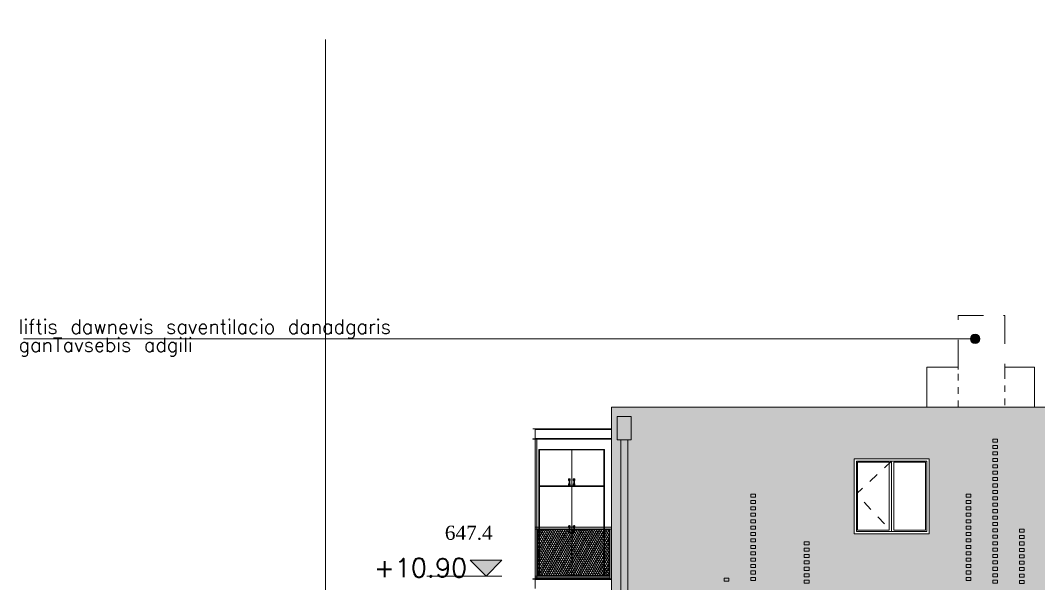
# Model space of a CAD drawing. Header units: metres. Extents: x 476297 to 476657, y 4620828 to 4621206.
# Drawn here: x 476592.62 to 476614.33, y 4621035.41 to 4621047.41 of the extents above; entities that cross this region are included whole.
import ezdxf

# ---------------------------------------------------------------- set-up
doc = ezdxf.new("R2010")
doc.units = ezdxf.units.M
doc.header["$MEASUREMENT"] = 0
for name, pattern in [('Dashed', [0.423333, 0.211667, -0.211667]), ('Long Dashed', [1.058333, 0.635, -0.423333]), ('Small Dashed', [0.282222, 0.141111, -0.141111])]:
    doc.linetypes.add(name, pattern=pattern)
for name, color, linetype in [('0_Pen_No__1', 7, 'Continuous'), ('0_Pen_No__250', 7, 'Continuous'), ('0_Pen_No__7', 7, 'Continuous'), ('2D Drafting - General_Pen_No__7', 7, 'Continuous'), ('Annotation - Text_Pen_No__7_Pen_No__7', 7, 'Continuous'), ('New2D Drafting - General', 7, 'Continuous'), ('New2D Drafting - General_Pen_No__1', 7, 'Continuous'), ('New2D Drafting - General_Pen_No__30_Pen_No__9_Pen_No__9', 7, 'Continuous'), ('NewNew_piketebi_Pen_No__7', 7, 'Continuous'), ('NewStructural - Bearing', 7, 'Continuous'), ('Structural - Bearing', 7, 'Continuous'), ('Structural - Bearing_Pen_No__7_Pen_No__7', 7, 'Continuous'), ('zoma', 7, 'Continuous'), ('zoma_Pen_No__1', 7, 'Continuous'), ('zoma_Pen_No__5', 7, 'Continuous')]:
    doc.layers.add(name, color=color, linetype=linetype)
doc.styles.add('GENERATED_STYLE_2', font='arial.ttf')
doc.styles.add('GENERATED_STYLE_6', font='times.ttf')
doc.dimstyles.new('GENERATED_STYLE__1', dxfattribs={"dimtxt": 0.2, "dimasz": 0.064421, "dimexe": 0.18, "dimexo": 0.003, "dimgap": 0.09, "dimtad": 1, "dimtih": 1, "dimtoh": 1, "dimzin": 0, "dimdsep": 46, "dimtxsty": 'GENERATED_STYLE_2', "dimblk": 'ARROWHEAD_2', "dimblk1": 'ARROWHEAD_2', "dimblk2": 'ARROWHEAD_2', "dimcen": 0.09, "dimclrd": 142, "dimclre": 142, "dimclrt": 142, "dimadec": 0, "dimazin": 0, "dimtfac": 1, "dimtdec": 4, "dimtmove": 0, "dimatfit": 3, "dimfxl": 1, "dimtolj": 1, "dimtzin": 0, "dimarcsym": 0})

# ---------------------------------------------------------------- blocks, each defined once
blk = doc.blocks.new('*D531', base_point=(476844.527, 4621385.791))
at = {"layer": 'zoma', "color": 142, "linetype": 'Continuous', "lineweight": 0, "transparency": 16777216}
for p, q in [((476605.251, 4621023.247), (476605.292, 4621023.247)), ((476605.317, 4621023.29), (476605.268, 4621023.205)), ((476605.292, 4621023.184), (476605.292, 4621023.311)), ((476605.292, 4621023.247), (476605.692, 4621023.247)), ((476605.717, 4621023.29), (476605.668, 4621023.205)), ((476605.692, 4621023.184), (476605.692, 4621023.311))]:
    blk.add_line(p, q, dxfattribs=at)
at = {"layer": 'zoma', "color": 142, "lineweight": 0, "transparency": 16777216, "insert": (476604.735, 4621023.287), "char_height": 0.2, "attachment_point": 7, "style": 'GENERATED_STYLE_2'}
blk.add_mtext('\\A1;{\\pql;\\fArial CYR|b0|i0|c204|p34;0,40}', dxfattribs=at)
blk = doc.blocks.new('ARROWHEAD_2')
at = {"color": 0, "linetype": 'Continuous', "lineweight": 0}
for p, q in [((0, 0), (-1, 0)), ((-0.38, -0.66), (0.38, 0.66))]:
    blk.add_line(p, q, dxfattribs=at)
blk = doc.blocks.new('*D532', base_point=(476844.527, 4621385.791))
at = {"layer": 'zoma', "color": 142, "linetype": 'Continuous', "lineweight": 0, "transparency": 16777216}
for p, q in [((476605.717, 4621023.29), (476605.668, 4621023.205)), ((476605.692, 4621023.184), (476605.692, 4621023.311)), ((476605.692, 4621023.247), (476612.192, 4621023.247)), ((476612.216, 4621023.29), (476612.167, 4621023.205)), ((476612.192, 4621023.184), (476612.192, 4621023.311))]:
    blk.add_line(p, q, dxfattribs=at)
at = {"layer": 'zoma', "color": 142, "lineweight": 0, "transparency": 16777216, "char_height": 0.2, "attachment_point": 7, "style": 'GENERATED_STYLE_2'}
for s, insert in [('\\A1;{\\pql;\\fArial CYR|b0|i0|c204|p34;6,50}', (476608.676, 4621023.287)), ('\\A1;{\\pql;\\fArial CYR|b0|i0|c204|p34;0,40}', (476611.635, 4621023.287))]:
    blk.add_mtext(s, dxfattribs=dict(at, insert=insert))
blk = doc.blocks.new('*D533', base_point=(476844.527, 4621385.791))
at = {"layer": 'zoma', "color": 142, "linetype": 'Continuous', "lineweight": 0, "transparency": 16777216}
for p, q in [((476612.216, 4621023.29), (476612.167, 4621023.205)), ((476612.192, 4621023.184), (476612.192, 4621023.311)), ((476612.192, 4621023.247), (476612.591, 4621023.247)), ((476612.616, 4621023.29), (476612.567, 4621023.205)), ((476612.591, 4621023.184), (476612.591, 4621023.311))]:
    blk.add_line(p, q, dxfattribs=at)
blk = doc.blocks.new('Line_26', base_point=(476612.972, 4621040.618))
at = {"layer": 'zoma_Pen_No__5', "linetype": 'Continuous', "lineweight": 0}
blk.add_hatch(color=142, dxfattribs=at).paths.add_polyline_path([(476612.872, 4621040.618), (476612.88, 4621040.58), (476612.902, 4621040.548), (476612.934, 4621040.526), (476612.972, 4621040.518), (476613.011, 4621040.526), (476613.043, 4621040.548), (476613.065, 4621040.58), (476613.072, 4621040.618), (476613.065, 4621040.657), (476613.043, 4621040.689), (476613.011, 4621040.711), (476612.972, 4621040.718), (476612.934, 4621040.711), (476612.902, 4621040.689), (476612.88, 4621040.657)])
at = {"layer": 'zoma_Pen_No__5', "color": 142, "linetype": 'Continuous', "lineweight": 0}
blk.add_line((476612.872, 4621040.618), (476592.686, 4621040.618), dxfattribs=at)
blk.add_circle((476612.972, 4621040.618), 0.1, dxfattribs=at)

msp = doc.modelspace()

# ---------------------------------------------------------------- hatches: boundary and pattern name
at = {"layer": '0_Pen_No__250', "linetype": 'Continuous', "lineweight": 0}
msp.add_hatch(color=142, dxfattribs=at).paths.add_polyline_path([(476602.545, 4621035.566), (476602.208, 4621035.903), (476602.883, 4621035.903)])
at = {"layer": 'New2D Drafting - General', "linetype": 'Continuous', "lineweight": 0}
h = msp.add_hatch(dxfattribs=at)
h.set_pattern_fill('BATT_INSULATION', style=0, pattern_type=2)
h.set_pattern_definition([(60, (476844.52715, 4621385.791044), (-0.038971143, 0.0225), []), (122.833095, (476844.52715, 4621385.791044), (0.0368060797, 0.01875), [])])
h.paths.add_polyline_path([(476605.172, 4621036.556), (476603.642, 4621036.556), (476603.642, 4621035.576), (476605.172, 4621035.576)])
at = {"layer": 'New2D Drafting - General_Pen_No__30_Pen_No__9_Pen_No__9', "linetype": 'Continuous', "lineweight": 0}
h = msp.add_hatch(dxfattribs=at)
h.set_pattern_fill('BRICK___RUNNING_BOND', color=252, style=0, pattern_type=2)
h.set_pattern_definition([(0, (476615.891796, 4621034.17524), (0, 0.06664), []), (90, (476615.8918, 4621034.17524), (-0.2448, 0), [0.06664, -0.06664]), (90, (476616.0142, 4621034.24188), (-0.2448, 0), [0.06664, -0.06664])])
h.paths.add_polyline_path([(476623.062, 4621031.666), (476622.992, 4621031.666), (476622.992, 4621029.066), (476605.292, 4621029.066), (476605.292, 4621024.666), (476605.222, 4621024.666), (476605.222, 4621029.166), (476605.222, 4621039.166), (476623.062, 4621039.166), (476623.062, 4621038.706)])
h.paths.add_polyline_path([(476617.692, 4621031.666), (476616.092, 4621031.666), (476616.092, 4621030.066), (476617.692, 4621030.066)], flags=0)
h.paths.add_polyline_path([(476616.092, 4621036.466), (476616.092, 4621038.066), (476617.692, 4621038.066), (476617.692, 4621036.466)], flags=0)
h.paths.add_polyline_path([(476617.692, 4621034.866), (476616.092, 4621034.866), (476616.092, 4621033.266), (476617.692, 4621033.266)], flags=0)
h.paths.add_polyline_path([(476610.392, 4621030.066), (476611.992, 4621030.066), (476611.992, 4621031.666), (476610.392, 4621031.666)], flags=0)
h.paths.add_polyline_path([(476611.992, 4621034.866), (476610.392, 4621034.866), (476610.392, 4621033.266), (476611.992, 4621033.266)], flags=0)
h.paths.add_polyline_path([(476611.992, 4621038.066), (476611.992, 4621036.466), (476610.392, 4621036.466), (476610.392, 4621038.066)], flags=0)
for points in [[(476605.642, 4621038.466), (476605.342, 4621038.466), (476605.342, 4621038.966), (476605.642, 4621038.966)], [(476603.592, 4621038.486), (476603.592, 4621035.566), (476603.632, 4621035.566), (476603.632, 4621038.486)], [(476605.417, 4621024.666), (476605.567, 4621024.666), (476605.567, 4621038.466), (476605.417, 4621038.466)], [(476603.592, 4621036.606), (476603.592, 4621036.566), (476605.222, 4621036.566), (476605.222, 4621036.606)], [(476603.592, 4621035.506), (476603.632, 4621035.506), (476603.632, 4621036.566), (476603.592, 4621036.566)], [(476603.642, 4621035.576), (476603.632, 4621035.566), (476603.632, 4621036.566), (476603.642, 4621036.556)], [(476603.642, 4621036.556), (476603.632, 4621036.566), (476605.182, 4621036.566), (476605.172, 4621036.556)], [(476605.182, 4621035.566), (476605.172, 4621035.576), (476605.172, 4621036.556), (476605.182, 4621036.566)], [(476605.182, 4621035.506), (476605.222, 4621035.506), (476605.222, 4621036.566), (476605.182, 4621036.566)], [(476603.592, 4621035.566), (476603.592, 4621035.526), (476605.182, 4621035.526), (476605.182, 4621035.566)], [(476603.632, 4621035.566), (476603.642, 4621035.576), (476605.172, 4621035.576), (476605.182, 4621035.566)]]:
    msp.add_hatch(color=255, dxfattribs=at).paths.add_polyline_path(points)

# ---------------------------------------------------------------- linework, layer by layer
at = {"layer": '0_Pen_No__1', "color": 7, "linetype": 'Continuous', "lineweight": 0, "flags": 128}
for points in [[(476602.545, 4621035.566), (476602.208, 4621035.903), (476602.545, 4621035.903)], [(476602.545, 4621035.566), (476602.883, 4621035.903), (476602.545, 4621035.903)], [(476601.283, 4621035.566), (476602.883, 4621035.566)]]:
    msp.add_lwpolyline(points, dxfattribs=at)
at = {"layer": '0_Pen_No__250', "color": 142, "linetype": 'Continuous', "lineweight": 0, "flags": 128}
msp.add_lwpolyline([(476602.545, 4621035.566), (476602.208, 4621035.903), (476602.883, 4621035.903)], close=True, dxfattribs=at)
at = {"layer": '0_Pen_No__7', "color": 7, "linetype": 'Continuous', "lineweight": 0}
for p, q in [((476611.942, 4621040.015), (476611.942, 4621039.166)), ((476611.942, 4621040.015), (476612.609, 4621040.015)), ((476613.609, 4621040.015), (476614.242, 4621040.015)), ((476614.242, 4621040.015), (476614.242, 4621039.166))]:
    msp.add_line(p, q, dxfattribs=at)
at = {"layer": '0_Pen_No__7', "color": 7, "linetype": 'Continuous', "lineweight": 0, "flags": 128}
msp.add_lwpolyline([(476611.992, 4621038.066), (476610.392, 4621038.066), (476610.392, 4621036.466), (476611.992, 4621036.466)], close=True, dxfattribs=at)
at = {"layer": '2D Drafting - General_Pen_No__7', "color": 7, "linetype": 'Dashed', "lineweight": 0, "flags": 128}
msp.add_lwpolyline([(476611.193, 4621038.017), (476610.442, 4621037.317), (476611.192, 4621036.516)], dxfattribs=at)
at = {"layer": 'New2D Drafting - General', "color": 7, "linetype": 'Continuous', "lineweight": 0, "flags": 128}
msp.add_lwpolyline([(476605.172, 4621036.556), (476603.642, 4621036.556), (476603.642, 4621035.576), (476605.172, 4621035.576)], close=True, dxfattribs=at)
at = {"layer": 'New2D Drafting - General_Pen_No__1', "color": 252, "linetype": 'Long Dashed', "lineweight": 0, "flags": 128}
msp.add_lwpolyline([(476612.609, 4621039.965), (476612.609, 4621041.115), (476613.609, 4621041.115), (476613.609, 4621039.912)], dxfattribs=at)
at = {"layer": 'New2D Drafting - General_Pen_No__1', "color": 7, "linetype": 'Small Dashed', "lineweight": 0, "flags": 128}
for points in [[(476612.609, 4621039.166), (476612.609, 4621039.965)], [(476613.609, 4621039.912), (476613.609, 4621039.166)]]:
    msp.add_lwpolyline(points, dxfattribs=at)
at = {"layer": 'New2D Drafting - General_Pen_No__30_Pen_No__9_Pen_No__9', "color": 7, "linetype": 'Continuous', "lineweight": 0, "flags": 128}
for points in [[(476623.062, 4621031.666), (476622.992, 4621031.666), (476622.992, 4621029.066), (476605.292, 4621029.066), (476605.292, 4621024.666), (476605.222, 4621024.666), (476605.222, 4621029.166), (476605.222, 4621039.166), (476623.062, 4621039.166), (476623.062, 4621038.706)], [(476605.642, 4621038.466), (476605.342, 4621038.466), (476605.342, 4621038.966), (476605.642, 4621038.966)], [(476603.592, 4621038.486), (476603.592, 4621035.566), (476603.632, 4621035.566), (476603.632, 4621038.486)], [(476605.417, 4621024.666), (476605.567, 4621024.666), (476605.567, 4621038.466), (476605.417, 4621038.466)], [(476611.992, 4621038.066), (476611.992, 4621036.466), (476610.392, 4621036.466), (476610.392, 4621038.066)], [(476603.592, 4621036.606), (476603.592, 4621036.566), (476605.222, 4621036.566), (476605.222, 4621036.606)], [(476603.592, 4621035.506), (476603.632, 4621035.506), (476603.632, 4621036.566), (476603.592, 4621036.566)], [(476603.642, 4621035.576), (476603.632, 4621035.566), (476603.632, 4621036.566), (476603.642, 4621036.556)], [(476603.642, 4621036.556), (476603.632, 4621036.566), (476605.182, 4621036.566), (476605.172, 4621036.556)], [(476605.182, 4621035.566), (476605.172, 4621035.576), (476605.172, 4621036.556), (476605.182, 4621036.566)], [(476605.182, 4621035.506), (476605.222, 4621035.506), (476605.222, 4621036.566), (476605.182, 4621036.566)], [(476603.592, 4621035.566), (476603.592, 4621035.526), (476605.182, 4621035.526), (476605.182, 4621035.566)], [(476603.632, 4621035.566), (476603.642, 4621035.576), (476605.172, 4621035.576), (476605.182, 4621035.566)]]:
    msp.add_lwpolyline(points, close=True, dxfattribs=at)
at = {"layer": 'NewStructural - Bearing', "color": 1, "linetype": 'Continuous', "lineweight": 0}
msp.add_line((476599.122, 4621046.997), (476599.122, 4621020.265), dxfattribs=at)
at = {"layer": 'NewStructural - Bearing', "color": 7, "linetype": 'Continuous', "lineweight": 0}
for p, q in [((476613.354, 4621038.484), (476613.453, 4621038.484)), ((476613.354, 4621038.419), (476613.354, 4621038.484)), ((476613.354, 4621038.419), (476613.453, 4621038.419)), ((476613.354, 4621038.347), (476613.453, 4621038.347)), ((476613.354, 4621038.282), (476613.354, 4621038.347)), ((476613.453, 4621038.419), (476613.453, 4621038.484)), ((476613.453, 4621038.282), (476613.453, 4621038.347)), ((476604.372, 4621038.266), (476603.672, 4621038.266)), ((476603.672, 4621038.266), (476603.672, 4621037.486)), ((476603.684, 4621038.254), (476605.06, 4621038.254)), ((476603.684, 4621037.486), (476603.684, 4621038.254)), ((476604.372, 4621038.266), (476605.072, 4621038.266)), ((476604.372, 4621037.486), (476604.372, 4621038.254)), ((476605.06, 4621038.254), (476605.06, 4621037.486)), ((476605.072, 4621038.266), (476605.072, 4621037.486)), ((476613.354, 4621038.282), (476613.453, 4621038.282)), ((476613.354, 4621038.211), (476613.453, 4621038.211)), ((476613.354, 4621038.146), (476613.354, 4621038.211)), ((476613.354, 4621038.146), (476613.453, 4621038.146)), ((476613.453, 4621038.146), (476613.453, 4621038.211)), ((476613.354, 4621038.074), (476613.453, 4621038.074)), ((476613.354, 4621038.009), (476613.354, 4621038.074)), ((476613.354, 4621038.009), (476613.453, 4621038.009)), ((476613.354, 4621037.937), (476613.453, 4621037.937)), ((476613.354, 4621037.872), (476613.354, 4621037.937)), ((476613.453, 4621038.009), (476613.453, 4621038.074)), ((476613.453, 4621037.872), (476613.453, 4621037.937)), ((476613.354, 4621037.872), (476613.453, 4621037.872)), ((476613.354, 4621037.801), (476613.453, 4621037.801)), ((476613.354, 4621037.736), (476613.354, 4621037.801)), ((476613.354, 4621037.736), (476613.453, 4621037.736)), ((476613.453, 4621037.736), (476613.453, 4621037.801)), ((476604.372, 4621037.486), (476603.672, 4621037.486)), ((476603.672, 4621037.486), (476603.672, 4621035.566)), ((476603.684, 4621035.566), (476603.684, 4621037.486)), ((476604.302, 4621037.621), (476604.305, 4621037.631)), ((476604.305, 4621037.611), (476604.302, 4621037.621)), ((476604.302, 4621037.511), (476604.305, 4621037.521)), ((476604.305, 4621037.501), (476604.302, 4621037.511)), ((476604.305, 4621037.631), (476604.312, 4621037.638)), ((476604.312, 4621037.604), (476604.305, 4621037.611)), ((476604.305, 4621037.521), (476604.312, 4621037.528)), ((476604.312, 4621037.494), (476604.305, 4621037.501)), ((476604.312, 4621037.638), (476604.322, 4621037.641)), ((476604.315, 4621037.603), (476604.312, 4621037.604)), ((476604.312, 4621037.528), (476604.315, 4621037.529)), ((476604.322, 4621037.491), (476604.312, 4621037.494)), ((476604.315, 4621037.621), (476604.316, 4621037.625)), ((476604.315, 4621037.621), (476604.315, 4621037.617)), ((476604.315, 4621037.617), (476604.315, 4621037.606)), ((476604.315, 4621037.606), (476604.315, 4621037.591)), ((476604.315, 4621037.541), (476604.315, 4621037.591)), ((476604.315, 4621037.526), (476604.315, 4621037.541)), ((476604.315, 4621037.515), (476604.315, 4621037.526)), ((476604.315, 4621037.511), (476604.315, 4621037.515)), ((476604.316, 4621037.508), (476604.315, 4621037.511)), ((476604.316, 4621037.625), (476604.319, 4621037.627)), ((476604.319, 4621037.505), (476604.316, 4621037.508)), ((476604.319, 4621037.627), (476604.322, 4621037.628)), ((476604.322, 4621037.504), (476604.319, 4621037.505)), ((476604.322, 4621037.641), (476604.332, 4621037.638)), ((476604.322, 4621037.628), (476604.326, 4621037.627)), ((476604.326, 4621037.505), (476604.322, 4621037.504)), ((476604.332, 4621037.494), (476604.322, 4621037.491)), ((476604.326, 4621037.627), (476604.328, 4621037.625)), ((476604.328, 4621037.508), (476604.326, 4621037.505)), ((476604.328, 4621037.625), (476604.329, 4621037.621)), ((476604.329, 4621037.511), (476604.328, 4621037.508)), ((476604.329, 4621037.621), (476604.329, 4621037.617)), ((476604.329, 4621037.617), (476604.329, 4621037.606)), ((476604.329, 4621037.606), (476604.329, 4621037.591)), ((476604.332, 4621037.604), (476604.329, 4621037.603)), ((476604.329, 4621037.541), (476604.329, 4621037.591)), ((476604.329, 4621037.526), (476604.329, 4621037.541)), ((476604.329, 4621037.529), (476604.332, 4621037.528)), ((476604.329, 4621037.515), (476604.329, 4621037.526)), ((476604.329, 4621037.511), (476604.329, 4621037.515)), ((476604.332, 4621037.638), (476604.34, 4621037.631)), ((476604.34, 4621037.611), (476604.332, 4621037.604)), ((476604.332, 4621037.528), (476604.34, 4621037.521)), ((476604.34, 4621037.501), (476604.332, 4621037.494)), ((476604.34, 4621037.631), (476604.342, 4621037.621)), ((476604.342, 4621037.621), (476604.34, 4621037.611)), ((476604.34, 4621037.521), (476604.342, 4621037.511)), ((476604.342, 4621037.511), (476604.34, 4621037.501)), ((476604.372, 4621037.486), (476605.072, 4621037.486)), ((476604.405, 4621037.631), (476604.402, 4621037.621)), ((476604.402, 4621037.621), (476604.405, 4621037.611)), ((476604.405, 4621037.521), (476604.402, 4621037.511)), ((476604.402, 4621037.511), (476604.405, 4621037.501)), ((476604.412, 4621037.638), (476604.405, 4621037.631)), ((476604.405, 4621037.611), (476604.412, 4621037.604)), ((476604.412, 4621037.528), (476604.405, 4621037.521)), ((476604.405, 4621037.501), (476604.412, 4621037.494)), ((476604.422, 4621037.641), (476604.412, 4621037.638)), ((476604.412, 4621037.604), (476604.415, 4621037.603)), ((476604.415, 4621037.529), (476604.412, 4621037.528)), ((476604.412, 4621037.494), (476604.422, 4621037.491)), ((476604.416, 4621037.625), (476604.415, 4621037.621)), ((476604.415, 4621037.621), (476604.415, 4621037.617)), ((476604.415, 4621037.617), (476604.415, 4621037.606)), ((476604.415, 4621037.606), (476604.415, 4621037.591)), ((476604.415, 4621037.541), (476604.415, 4621037.591)), ((476604.415, 4621037.526), (476604.415, 4621037.541)), ((476604.415, 4621037.515), (476604.415, 4621037.526)), ((476604.415, 4621037.511), (476604.415, 4621037.515)), ((476604.415, 4621037.511), (476604.416, 4621037.508)), ((476604.419, 4621037.627), (476604.416, 4621037.625)), ((476604.416, 4621037.508), (476604.419, 4621037.505)), ((476604.422, 4621037.628), (476604.419, 4621037.627)), ((476604.419, 4621037.505), (476604.422, 4621037.504)), ((476604.432, 4621037.638), (476604.422, 4621037.641)), ((476604.426, 4621037.627), (476604.422, 4621037.628)), ((476604.422, 4621037.504), (476604.426, 4621037.505)), ((476604.422, 4621037.491), (476604.432, 4621037.494)), ((476604.428, 4621037.625), (476604.426, 4621037.627)), ((476604.426, 4621037.505), (476604.428, 4621037.508)), ((476604.429, 4621037.621), (476604.428, 4621037.625)), ((476604.428, 4621037.508), (476604.429, 4621037.511)), ((476604.429, 4621037.621), (476604.429, 4621037.617)), ((476604.429, 4621037.617), (476604.429, 4621037.606)), ((476604.429, 4621037.606), (476604.429, 4621037.591)), ((476604.429, 4621037.603), (476604.432, 4621037.604)), ((476604.429, 4621037.541), (476604.429, 4621037.591)), ((476604.429, 4621037.526), (476604.429, 4621037.541)), ((476604.432, 4621037.528), (476604.429, 4621037.529)), ((476604.429, 4621037.515), (476604.429, 4621037.526)), ((476604.429, 4621037.511), (476604.429, 4621037.515)), ((476604.44, 4621037.631), (476604.432, 4621037.638)), ((476604.432, 4621037.604), (476604.44, 4621037.611)), ((476604.44, 4621037.521), (476604.432, 4621037.528)), ((476604.432, 4621037.494), (476604.44, 4621037.501)), ((476604.442, 4621037.621), (476604.44, 4621037.631)), ((476604.44, 4621037.611), (476604.442, 4621037.621)), ((476604.442, 4621037.511), (476604.44, 4621037.521)), ((476604.44, 4621037.501), (476604.442, 4621037.511)), ((476605.06, 4621037.486), (476605.06, 4621035.566)), ((476605.06, 4621037.486), (476605.072, 4621037.486)), ((476605.072, 4621037.486), (476605.072, 4621035.566)), ((476613.354, 4621037.664), (476613.453, 4621037.664)), ((476613.354, 4621037.599), (476613.354, 4621037.664)), ((476613.354, 4621037.599), (476613.453, 4621037.599)), ((476613.354, 4621037.528), (476613.453, 4621037.528)), ((476613.354, 4621037.463), (476613.354, 4621037.528)), ((476613.453, 4621037.599), (476613.453, 4621037.664)), ((476613.453, 4621037.463), (476613.453, 4621037.528)), ((476603.672, 4621037.474), (476604.372, 4621037.474)), ((476604.372, 4621035.566), (476604.372, 4621037.474)), ((476605.072, 4621037.474), (476604.372, 4621037.474)), ((476608.193, 4621037.313), (476608.293, 4621037.313)), ((476608.193, 4621037.248), (476608.193, 4621037.313)), ((476608.293, 4621037.248), (476608.293, 4621037.313)), ((476612.784, 4621037.313), (476612.884, 4621037.313)), ((476612.784, 4621037.248), (476612.784, 4621037.313)), ((476612.884, 4621037.248), (476612.884, 4621037.313)), ((476613.354, 4621037.463), (476613.453, 4621037.463)), ((476613.354, 4621037.391), (476613.453, 4621037.391)), ((476613.354, 4621037.326), (476613.354, 4621037.391)), ((476613.354, 4621037.326), (476613.453, 4621037.326)), ((476613.453, 4621037.326), (476613.453, 4621037.391)), ((476608.193, 4621037.248), (476608.293, 4621037.248)), ((476608.193, 4621037.177), (476608.293, 4621037.177)), ((476608.193, 4621037.112), (476608.193, 4621037.177)), ((476608.193, 4621037.112), (476608.293, 4621037.112)), ((476608.293, 4621037.112), (476608.293, 4621037.177)), ((476612.784, 4621037.248), (476612.884, 4621037.248)), ((476612.784, 4621037.177), (476612.884, 4621037.177)), ((476612.784, 4621037.112), (476612.784, 4621037.177)), ((476612.784, 4621037.112), (476612.884, 4621037.112)), ((476612.884, 4621037.112), (476612.884, 4621037.177)), ((476613.354, 4621037.255), (476613.453, 4621037.255)), ((476613.354, 4621037.19), (476613.354, 4621037.255)), ((476613.354, 4621037.19), (476613.453, 4621037.19)), ((476613.354, 4621037.118), (476613.453, 4621037.118)), ((476613.354, 4621037.053), (476613.354, 4621037.118)), ((476613.354, 4621037.053), (476613.453, 4621037.053)), ((476613.453, 4621037.19), (476613.453, 4621037.255)), ((476613.453, 4621037.053), (476613.453, 4621037.118)), ((476608.193, 4621037.04), (476608.293, 4621037.04)), ((476608.193, 4621036.975), (476608.193, 4621037.04)), ((476608.193, 4621036.975), (476608.293, 4621036.975)), ((476608.193, 4621036.904), (476608.293, 4621036.904)), ((476608.193, 4621036.839), (476608.193, 4621036.904)), ((476608.193, 4621036.839), (476608.293, 4621036.839)), ((476608.293, 4621036.975), (476608.293, 4621037.04)), ((476608.293, 4621036.839), (476608.293, 4621036.904)), ((476612.784, 4621037.04), (476612.884, 4621037.04)), ((476612.784, 4621036.975), (476612.784, 4621037.04)), ((476612.784, 4621036.975), (476612.884, 4621036.975)), ((476612.784, 4621036.904), (476612.884, 4621036.904)), ((476612.784, 4621036.839), (476612.784, 4621036.904)), ((476612.784, 4621036.839), (476612.884, 4621036.839)), ((476612.884, 4621036.975), (476612.884, 4621037.04)), ((476612.884, 4621036.839), (476612.884, 4621036.904)), ((476613.354, 4621036.982), (476613.453, 4621036.982)), ((476613.354, 4621036.917), (476613.354, 4621036.982)), ((476613.354, 4621036.917), (476613.453, 4621036.917)), ((476613.354, 4621036.845), (476613.453, 4621036.845)), ((476613.354, 4621036.78), (476613.354, 4621036.845)), ((476613.453, 4621036.917), (476613.453, 4621036.982)), ((476613.453, 4621036.78), (476613.453, 4621036.845)), ((476604.302, 4621036.621), (476604.305, 4621036.631)), ((476604.305, 4621036.611), (476604.302, 4621036.621)), ((476604.305, 4621036.631), (476604.312, 4621036.638)), ((476604.312, 4621036.604), (476604.305, 4621036.611)), ((476604.312, 4621036.638), (476604.322, 4621036.641)), ((476604.315, 4621036.621), (476604.316, 4621036.625)), ((476604.315, 4621036.621), (476604.315, 4621036.617)), ((476604.315, 4621036.617), (476604.315, 4621036.606)), ((476604.316, 4621036.625), (476604.319, 4621036.627)), ((476604.319, 4621036.627), (476604.322, 4621036.628)), ((476604.322, 4621036.641), (476604.332, 4621036.638)), ((476604.322, 4621036.628), (476604.326, 4621036.627)), ((476604.326, 4621036.627), (476604.328, 4621036.625)), ((476604.328, 4621036.625), (476604.329, 4621036.621)), ((476604.329, 4621036.621), (476604.329, 4621036.617)), ((476604.329, 4621036.617), (476604.329, 4621036.606)), ((476604.332, 4621036.638), (476604.34, 4621036.631)), ((476604.34, 4621036.611), (476604.332, 4621036.604)), ((476604.34, 4621036.631), (476604.342, 4621036.621)), ((476604.342, 4621036.621), (476604.34, 4621036.611)), ((476604.405, 4621036.631), (476604.402, 4621036.621)), ((476604.402, 4621036.621), (476604.405, 4621036.611)), ((476604.412, 4621036.638), (476604.405, 4621036.631)), ((476604.405, 4621036.611), (476604.412, 4621036.604)), ((476604.422, 4621036.641), (476604.412, 4621036.638)), ((476604.416, 4621036.625), (476604.415, 4621036.621)), ((476604.415, 4621036.621), (476604.415, 4621036.617)), ((476604.415, 4621036.617), (476604.415, 4621036.606)), ((476604.419, 4621036.627), (476604.416, 4621036.625)), ((476604.422, 4621036.628), (476604.419, 4621036.627)), ((476604.432, 4621036.638), (476604.422, 4621036.641)), ((476604.426, 4621036.627), (476604.422, 4621036.628)), ((476604.428, 4621036.625), (476604.426, 4621036.627)), ((476604.429, 4621036.621), (476604.428, 4621036.625)), ((476604.429, 4621036.621), (476604.429, 4621036.617)), ((476604.429, 4621036.617), (476604.429, 4621036.606)), ((476604.44, 4621036.631), (476604.432, 4621036.638)), ((476604.432, 4621036.604), (476604.44, 4621036.611)), ((476604.442, 4621036.621), (476604.44, 4621036.631)), ((476604.44, 4621036.611), (476604.442, 4621036.621)), ((476608.193, 4621036.767), (476608.293, 4621036.767)), ((476608.193, 4621036.702), (476608.193, 4621036.767)), ((476608.193, 4621036.702), (476608.293, 4621036.702)), ((476608.193, 4621036.631), (476608.293, 4621036.631)), ((476608.193, 4621036.566), (476608.193, 4621036.631)), ((476608.293, 4621036.702), (476608.293, 4621036.767)), ((476608.293, 4621036.566), (476608.293, 4621036.631)), ((476612.784, 4621036.767), (476612.884, 4621036.767)), ((476612.784, 4621036.702), (476612.784, 4621036.767)), ((476612.784, 4621036.702), (476612.884, 4621036.702)), ((476612.784, 4621036.631), (476612.884, 4621036.631)), ((476612.784, 4621036.566), (476612.784, 4621036.631)), ((476612.884, 4621036.702), (476612.884, 4621036.767)), ((476612.884, 4621036.566), (476612.884, 4621036.631)), ((476613.354, 4621036.78), (476613.453, 4621036.78)), ((476613.354, 4621036.709), (476613.453, 4621036.709)), ((476613.354, 4621036.644), (476613.354, 4621036.709)), ((476613.354, 4621036.644), (476613.453, 4621036.644)), ((476613.453, 4621036.644), (476613.453, 4621036.709)), ((476604.302, 4621036.511), (476604.305, 4621036.521)), ((476604.305, 4621036.501), (476604.302, 4621036.511)), ((476604.305, 4621036.521), (476604.312, 4621036.528)), ((476604.312, 4621036.494), (476604.305, 4621036.501)), ((476604.315, 4621036.603), (476604.312, 4621036.604)), ((476604.312, 4621036.528), (476604.315, 4621036.529)), ((476604.322, 4621036.491), (476604.312, 4621036.494)), ((476604.315, 4621036.606), (476604.315, 4621036.591)), ((476604.315, 4621036.541), (476604.315, 4621036.591)), ((476604.315, 4621036.526), (476604.315, 4621036.541)), ((476604.315, 4621036.515), (476604.315, 4621036.526)), ((476604.315, 4621036.511), (476604.315, 4621036.515)), ((476604.316, 4621036.508), (476604.315, 4621036.511)), ((476604.319, 4621036.505), (476604.316, 4621036.508)), ((476604.322, 4621036.504), (476604.319, 4621036.505)), ((476604.326, 4621036.505), (476604.322, 4621036.504)), ((476604.332, 4621036.494), (476604.322, 4621036.491)), ((476604.328, 4621036.508), (476604.326, 4621036.505)), ((476604.329, 4621036.511), (476604.328, 4621036.508)), ((476604.329, 4621036.606), (476604.329, 4621036.591)), ((476604.332, 4621036.604), (476604.329, 4621036.603)), ((476604.329, 4621036.541), (476604.329, 4621036.591)), ((476604.329, 4621036.526), (476604.329, 4621036.541)), ((476604.329, 4621036.529), (476604.332, 4621036.528)), ((476604.329, 4621036.515), (476604.329, 4621036.526)), ((476604.329, 4621036.511), (476604.329, 4621036.515)), ((476604.332, 4621036.528), (476604.34, 4621036.521)), ((476604.34, 4621036.501), (476604.332, 4621036.494)), ((476604.34, 4621036.521), (476604.342, 4621036.511)), ((476604.342, 4621036.511), (476604.34, 4621036.501)), ((476604.405, 4621036.521), (476604.402, 4621036.511)), ((476604.402, 4621036.511), (476604.405, 4621036.501)), ((476604.412, 4621036.528), (476604.405, 4621036.521)), ((476604.405, 4621036.501), (476604.412, 4621036.494)), ((476604.412, 4621036.604), (476604.415, 4621036.603)), ((476604.415, 4621036.529), (476604.412, 4621036.528)), ((476604.412, 4621036.494), (476604.422, 4621036.491)), ((476604.415, 4621036.606), (476604.415, 4621036.591)), ((476604.415, 4621036.541), (476604.415, 4621036.591)), ((476604.415, 4621036.526), (476604.415, 4621036.541)), ((476604.415, 4621036.515), (476604.415, 4621036.526)), ((476604.415, 4621036.511), (476604.415, 4621036.515)), ((476604.415, 4621036.511), (476604.416, 4621036.508)), ((476604.416, 4621036.508), (476604.419, 4621036.505)), ((476604.419, 4621036.505), (476604.422, 4621036.504)), ((476604.422, 4621036.504), (476604.426, 4621036.505)), ((476604.422, 4621036.491), (476604.432, 4621036.494)), ((476604.426, 4621036.505), (476604.428, 4621036.508)), ((476604.428, 4621036.508), (476604.429, 4621036.511)), ((476604.429, 4621036.606), (476604.429, 4621036.591)), ((476604.429, 4621036.603), (476604.432, 4621036.604)), ((476604.429, 4621036.541), (476604.429, 4621036.591)), ((476604.429, 4621036.526), (476604.429, 4621036.541)), ((476604.432, 4621036.528), (476604.429, 4621036.529)), ((476604.429, 4621036.515), (476604.429, 4621036.526)), ((476604.429, 4621036.511), (476604.429, 4621036.515)), ((476604.44, 4621036.521), (476604.432, 4621036.528)), ((476604.432, 4621036.494), (476604.44, 4621036.501)), ((476604.442, 4621036.511), (476604.44, 4621036.521)), ((476604.44, 4621036.501), (476604.442, 4621036.511)), ((476608.193, 4621036.566), (476608.293, 4621036.566)), ((476608.193, 4621036.494), (476608.293, 4621036.494)), ((476608.193, 4621036.429), (476608.193, 4621036.494)), ((476608.193, 4621036.429), (476608.293, 4621036.429)), ((476608.293, 4621036.429), (476608.293, 4621036.494)), ((476612.784, 4621036.566), (476612.884, 4621036.566)), ((476612.784, 4621036.494), (476612.884, 4621036.494)), ((476612.784, 4621036.429), (476612.784, 4621036.494)), ((476612.784, 4621036.429), (476612.884, 4621036.429)), ((476612.884, 4621036.429), (476612.884, 4621036.494)), ((476613.354, 4621036.572), (476613.453, 4621036.572)), ((476613.354, 4621036.507), (476613.354, 4621036.572)), ((476613.354, 4621036.507), (476613.453, 4621036.507)), ((476613.354, 4621036.436), (476613.453, 4621036.436)), ((476613.354, 4621036.371), (476613.354, 4621036.436)), ((476613.453, 4621036.507), (476613.453, 4621036.572)), ((476613.453, 4621036.371), (476613.453, 4621036.436)), ((476613.923, 4621036.566), (476614.023, 4621036.566)), ((476613.923, 4621036.501), (476613.923, 4621036.566)), ((476613.923, 4621036.501), (476614.023, 4621036.501)), ((476613.923, 4621036.429), (476614.023, 4621036.429)), ((476613.923, 4621036.364), (476613.923, 4621036.429)), ((476614.023, 4621036.501), (476614.023, 4621036.566)), ((476614.023, 4621036.364), (476614.023, 4621036.429)), ((476608.193, 4621036.358), (476608.293, 4621036.358)), ((476608.193, 4621036.293), (476608.193, 4621036.358)), ((476608.193, 4621036.293), (476608.293, 4621036.293)), ((476608.193, 4621036.221), (476608.293, 4621036.221)), ((476608.193, 4621036.156), (476608.193, 4621036.221)), ((476608.293, 4621036.293), (476608.293, 4621036.358)), ((476608.293, 4621036.156), (476608.293, 4621036.221)), ((476609.332, 4621036.299), (476609.432, 4621036.299)), ((476609.332, 4621036.234), (476609.332, 4621036.299)), ((476609.332, 4621036.234), (476609.432, 4621036.234)), ((476609.432, 4621036.234), (476609.432, 4621036.299)), ((476612.784, 4621036.358), (476612.884, 4621036.358)), ((476612.784, 4621036.293), (476612.784, 4621036.358)), ((476612.784, 4621036.293), (476612.884, 4621036.293)), ((476612.784, 4621036.221), (476612.884, 4621036.221)), ((476612.784, 4621036.156), (476612.784, 4621036.221)), ((476612.884, 4621036.293), (476612.884, 4621036.358)), ((476612.884, 4621036.156), (476612.884, 4621036.221)), ((476613.354, 4621036.371), (476613.453, 4621036.371)), ((476613.354, 4621036.299), (476613.453, 4621036.299)), ((476613.354, 4621036.234), (476613.354, 4621036.299)), ((476613.354, 4621036.234), (476613.453, 4621036.234)), ((476613.453, 4621036.234), (476613.453, 4621036.299)), ((476613.923, 4621036.364), (476614.023, 4621036.364)), ((476613.923, 4621036.293), (476614.023, 4621036.293)), ((476613.923, 4621036.228), (476613.923, 4621036.293)), ((476613.923, 4621036.228), (476614.023, 4621036.228)), ((476614.023, 4621036.228), (476614.023, 4621036.293)), ((476608.193, 4621036.156), (476608.293, 4621036.156)), ((476608.193, 4621036.085), (476608.293, 4621036.085)), ((476608.193, 4621036.02), (476608.193, 4621036.085)), ((476608.193, 4621036.02), (476608.293, 4621036.02)), ((476608.293, 4621036.02), (476608.293, 4621036.085)), ((476609.332, 4621036.163), (476609.432, 4621036.163)), ((476609.332, 4621036.098), (476609.332, 4621036.163)), ((476609.332, 4621036.098), (476609.432, 4621036.098)), ((476609.332, 4621036.026), (476609.432, 4621036.026)), ((476609.332, 4621035.961), (476609.332, 4621036.026)), ((476609.332, 4621035.961), (476609.432, 4621035.961)), ((476609.432, 4621036.098), (476609.432, 4621036.163)), ((476609.432, 4621035.961), (476609.432, 4621036.026)), ((476612.784, 4621036.156), (476612.884, 4621036.156)), ((476612.784, 4621036.085), (476612.884, 4621036.085)), ((476612.784, 4621036.02), (476612.784, 4621036.085)), ((476612.784, 4621036.02), (476612.884, 4621036.02)), ((476612.884, 4621036.02), (476612.884, 4621036.085)), ((476613.354, 4621036.163), (476613.453, 4621036.163)), ((476613.354, 4621036.098), (476613.354, 4621036.163)), ((476613.354, 4621036.098), (476613.453, 4621036.098)), ((476613.354, 4621036.026), (476613.453, 4621036.026)), ((476613.354, 4621035.961), (476613.354, 4621036.026)), ((476613.354, 4621035.961), (476613.453, 4621035.961)), ((476613.453, 4621036.098), (476613.453, 4621036.163)), ((476613.453, 4621035.961), (476613.453, 4621036.026)), ((476613.923, 4621036.156), (476614.023, 4621036.156)), ((476613.923, 4621036.091), (476613.923, 4621036.156)), ((476613.923, 4621036.091), (476614.023, 4621036.091)), ((476613.923, 4621036.02), (476614.023, 4621036.02)), ((476613.923, 4621035.955), (476613.923, 4621036.02)), ((476614.023, 4621036.091), (476614.023, 4621036.156)), ((476614.023, 4621035.955), (476614.023, 4621036.02)), ((476608.193, 4621035.948), (476608.293, 4621035.948)), ((476608.193, 4621035.883), (476608.193, 4621035.948)), ((476608.193, 4621035.883), (476608.293, 4621035.883)), ((476608.193, 4621035.812), (476608.293, 4621035.812)), ((476608.193, 4621035.747), (476608.193, 4621035.812)), ((476608.193, 4621035.747), (476608.293, 4621035.747)), ((476608.293, 4621035.883), (476608.293, 4621035.948)), ((476608.293, 4621035.747), (476608.293, 4621035.812)), ((476609.332, 4621035.89), (476609.432, 4621035.89)), ((476609.332, 4621035.825), (476609.332, 4621035.89)), ((476609.332, 4621035.825), (476609.432, 4621035.825)), ((476609.332, 4621035.753), (476609.432, 4621035.753)), ((476609.332, 4621035.688), (476609.332, 4621035.753)), ((476609.432, 4621035.825), (476609.432, 4621035.89)), ((476609.432, 4621035.688), (476609.432, 4621035.753)), ((476612.784, 4621035.948), (476612.884, 4621035.948)), ((476612.784, 4621035.883), (476612.784, 4621035.948)), ((476612.784, 4621035.883), (476612.884, 4621035.883)), ((476612.784, 4621035.812), (476612.884, 4621035.812)), ((476612.784, 4621035.747), (476612.784, 4621035.812)), ((476612.784, 4621035.747), (476612.884, 4621035.747)), ((476612.884, 4621035.883), (476612.884, 4621035.948)), ((476612.884, 4621035.747), (476612.884, 4621035.812)), ((476613.354, 4621035.89), (476613.453, 4621035.89)), ((476613.354, 4621035.825), (476613.354, 4621035.89)), ((476613.354, 4621035.825), (476613.453, 4621035.825)), ((476613.354, 4621035.753), (476613.453, 4621035.753)), ((476613.354, 4621035.688), (476613.354, 4621035.753)), ((476613.453, 4621035.825), (476613.453, 4621035.89)), ((476613.453, 4621035.688), (476613.453, 4621035.753)), ((476613.923, 4621035.955), (476614.023, 4621035.955)), ((476613.923, 4621035.883), (476614.023, 4621035.883)), ((476613.923, 4621035.818), (476613.923, 4621035.883)), ((476613.923, 4621035.818), (476614.023, 4621035.818)), ((476613.923, 4621035.747), (476614.023, 4621035.747)), ((476613.923, 4621035.682), (476613.923, 4621035.747)), ((476614.023, 4621035.818), (476614.023, 4621035.883)), ((476614.023, 4621035.682), (476614.023, 4621035.747)), ((476603.672, 4621035.566), (476603.684, 4621035.566)), ((476605.06, 4621035.566), (476605.072, 4621035.566)), ((476608.193, 4621035.675), (476608.293, 4621035.675)), ((476608.193, 4621035.61), (476608.193, 4621035.675)), ((476608.193, 4621035.61), (476608.293, 4621035.61)), ((476608.193, 4621035.539), (476608.293, 4621035.539)), ((476608.193, 4621035.474), (476608.193, 4621035.539)), ((476608.293, 4621035.61), (476608.293, 4621035.675)), ((476608.293, 4621035.474), (476608.293, 4621035.539)), ((476609.332, 4621035.688), (476609.432, 4621035.688)), ((476609.332, 4621035.617), (476609.432, 4621035.617)), ((476609.332, 4621035.552), (476609.332, 4621035.617)), ((476609.332, 4621035.552), (476609.432, 4621035.552)), ((476609.432, 4621035.552), (476609.432, 4621035.617)), ((476612.784, 4621035.675), (476612.884, 4621035.675)), ((476612.784, 4621035.61), (476612.784, 4621035.675)), ((476612.784, 4621035.61), (476612.884, 4621035.61)), ((476612.784, 4621035.539), (476612.884, 4621035.539)), ((476612.784, 4621035.474), (476612.784, 4621035.539)), ((476612.884, 4621035.61), (476612.884, 4621035.675)), ((476612.884, 4621035.474), (476612.884, 4621035.539)), ((476613.354, 4621035.688), (476613.453, 4621035.688)), ((476613.354, 4621035.617), (476613.453, 4621035.617)), ((476613.354, 4621035.552), (476613.354, 4621035.617)), ((476613.354, 4621035.552), (476613.453, 4621035.552)), ((476613.453, 4621035.552), (476613.453, 4621035.617)), ((476613.923, 4621035.682), (476614.023, 4621035.682)), ((476613.923, 4621035.61), (476614.023, 4621035.61)), ((476613.923, 4621035.545), (476613.923, 4621035.61)), ((476613.923, 4621035.545), (476614.023, 4621035.545)), ((476614.023, 4621035.545), (476614.023, 4621035.61)), ((476607.623, 4621035.52), (476607.723, 4621035.52)), ((476607.623, 4621035.455), (476607.623, 4621035.52)), ((476607.623, 4621035.455), (476607.723, 4621035.455)), ((476607.723, 4621035.455), (476607.723, 4621035.52)), ((476608.193, 4621035.474), (476608.293, 4621035.474)), ((476609.332, 4621035.48), (476609.432, 4621035.48)), ((476609.332, 4621035.415), (476609.332, 4621035.48)), ((476609.332, 4621035.415), (476609.432, 4621035.415)), ((476609.432, 4621035.415), (476609.432, 4621035.48)), ((476612.784, 4621035.474), (476612.884, 4621035.474)), ((476613.354, 4621035.48), (476613.453, 4621035.48)), ((476613.354, 4621035.415), (476613.354, 4621035.48)), ((476613.354, 4621035.415), (476613.453, 4621035.415)), ((476613.453, 4621035.415), (476613.453, 4621035.48)), ((476613.923, 4621035.474), (476614.023, 4621035.474)), ((476613.923, 4621035.409), (476613.923, 4621035.474)), ((476613.923, 4621035.409), (476614.023, 4621035.409)), ((476614.023, 4621035.409), (476614.023, 4621035.474))]:
    msp.add_line(p, q, dxfattribs=at)
at = {"layer": 'Structural - Bearing', "color": 7, "linetype": 'Continuous', "lineweight": 0}
for p, q in [((476603.545, 4621038.704), (476603.545, 4621038.706)), ((476605.222, 4621038.706), (476603.545, 4621038.706)), ((476603.546, 4621038.702), (476603.545, 4621038.704)), ((476605.222, 4621038.704), (476603.545, 4621038.704)), ((476603.547, 4621038.701), (476603.546, 4621038.702)), ((476603.549, 4621038.7), (476603.547, 4621038.701)), ((476603.55, 4621038.7), (476603.549, 4621038.7)), ((476603.587, 4621038.696), (476603.55, 4621038.7)), ((476605.222, 4621038.7), (476603.55, 4621038.7)), ((476603.588, 4621038.695), (476603.587, 4621038.696)), ((476605.222, 4621038.696), (476603.587, 4621038.696)), ((476603.59, 4621038.694), (476603.588, 4621038.695)), ((476603.591, 4621038.693), (476603.59, 4621038.694)), ((476603.592, 4621038.692), (476603.591, 4621038.693)), ((476603.592, 4621038.5), (476603.592, 4621038.692)), ((476605.222, 4621038.692), (476603.592, 4621038.692)), ((476603.545, 4621038.489), (476603.546, 4621038.49)), ((476603.545, 4621038.486), (476603.545, 4621038.489)), ((476605.222, 4621038.489), (476603.545, 4621038.489)), ((476605.222, 4621038.486), (476603.545, 4621038.486)), ((476603.546, 4621038.49), (476603.547, 4621038.491)), ((476603.547, 4621038.491), (476603.549, 4621038.492)), ((476603.549, 4621038.492), (476603.55, 4621038.492)), ((476603.55, 4621038.492), (476603.587, 4621038.496)), ((476605.222, 4621038.492), (476603.55, 4621038.492)), ((476603.587, 4621038.496), (476603.588, 4621038.497)), ((476605.222, 4621038.496), (476603.587, 4621038.496)), ((476603.588, 4621038.497), (476603.59, 4621038.498)), ((476603.59, 4621038.498), (476603.591, 4621038.499)), ((476603.591, 4621038.499), (476603.592, 4621038.5)), ((476605.222, 4621038.5), (476603.592, 4621038.5)), ((476603.545, 4621035.504), (476603.545, 4621035.506)), ((476605.222, 4621035.506), (476603.545, 4621035.506)), ((476603.546, 4621035.502), (476603.545, 4621035.504)), ((476605.222, 4621035.504), (476603.545, 4621035.504)), ((476603.547, 4621035.501), (476603.546, 4621035.502)), ((476603.549, 4621035.5), (476603.547, 4621035.501)), ((476603.55, 4621035.5), (476603.549, 4621035.5)), ((476603.587, 4621035.496), (476603.55, 4621035.5)), ((476605.222, 4621035.5), (476603.55, 4621035.5)), ((476603.588, 4621035.495), (476603.587, 4621035.496)), ((476605.222, 4621035.496), (476603.587, 4621035.496)), ((476603.59, 4621035.494), (476603.588, 4621035.495)), ((476603.591, 4621035.493), (476603.59, 4621035.494)), ((476603.592, 4621035.492), (476603.591, 4621035.493)), ((476603.592, 4621035.3), (476603.592, 4621035.492)), ((476605.222, 4621035.492), (476603.592, 4621035.492))]:
    msp.add_line(p, q, dxfattribs=at)
at = {"layer": 'Structural - Bearing_Pen_No__7_Pen_No__7', "color": 7, "linetype": 'Continuous', "lineweight": 0}
for p, q in [((476610.442, 4621038.016), (476610.442, 4621036.516)), ((476611.942, 4621038.016), (476610.442, 4621038.016)), ((476610.467, 4621037.991), (476611.142, 4621037.991)), ((476610.467, 4621036.541), (476610.467, 4621037.991)), ((476611.142, 4621037.991), (476611.142, 4621036.541)), ((476611.192, 4621038.016), (476611.192, 4621037.991)), ((476611.192, 4621037.991), (476611.192, 4621036.516)), ((476611.242, 4621037.991), (476611.917, 4621037.991)), ((476611.242, 4621036.541), (476611.242, 4621037.991)), ((476611.917, 4621037.991), (476611.917, 4621036.541)), ((476611.942, 4621036.516), (476611.942, 4621038.016)), ((476610.442, 4621036.516), (476611.942, 4621036.516)), ((476611.142, 4621036.541), (476610.467, 4621036.541)), ((476611.917, 4621036.541), (476611.242, 4621036.541))]:
    msp.add_line(p, q, dxfattribs=at)

# ---------------------------------------------------------------- block references
at = {"layer": 'zoma_Pen_No__5', "color": 142, "linetype": 'Continuous', "lineweight": 0}
msp.add_blockref('Line_26', (476612.972, 4621040.618), dxfattribs=at)

# ---------------------------------------------------------------- texts
at = {"layer": 'Annotation - Text_Pen_No__7_Pen_No__7', "color": 142, "linetype": 'Continuous', "lineweight": 0, "insert": (476592.578, 4621041.03), "char_height": 0.3, "width": 9.51213, "attachment_point": 1, "line_spacing_factor": 0.771329}
msp.add_mtext('\\A1;{\\pql;\\Ftxt.shx;liftis dawnevis saventilacio danadgaris ganTavsebis adgili}', dxfattribs=at)
at = {"layer": 'NewNew_piketebi_Pen_No__7', "color": 1, "linetype": 'Continuous', "lineweight": 0, "insert": (476602.687, 4621036.486), "char_height": 0.3, "attachment_point": 6, "style": 'GENERATED_STYLE_6'}
msp.add_mtext('\\A1;{\\pqr;\\fTimes New Roman|b0|i0|c0|p18;6\\fTimes New Roman|b0|i0|c0|p18;4\\fTimes New Roman|b0|i0|c0|p18;7.4}', dxfattribs=at)
at = {"layer": 'zoma_Pen_No__1', "color": 142, "linetype": 'Continuous', "lineweight": 0, "insert": (476602.143, 4621035.542), "char_height": 0.4, "attachment_point": 9, "rotation": 359.986}
msp.add_mtext('\\A1;{\\pqr;\\Ftxt.shx;+\\Ftxt.shx;10\\Ftxt.shx;.\\Ftxt.shx;9\\Ftxt.shx;0}', dxfattribs=at)

# ---------------------------------------------------------------- dimensions: what is measured, and where the dimension line sits
at = {"layer": 'zoma', "color": 142, "linetype": 'Continuous', "lineweight": 0}
for base, p1, p2, picture, middle in [((476605.692, 4621023.247), (476605.292, 4621047.406), (476605.692, 4621047.406), '*D531', (476604.995, 4621023.387)), ((476612.192, 4621023.247), (476605.692, 4621047.406), (476612.192, 4621047.406), '*D532', (476608.936, 4621023.387)), ((476612.591, 4621023.247), (476612.192, 4621047.406), (476612.591, 4621023.557), '*D533', (476611.895, 4621023.387))]:
    dim = msp.add_linear_dim(base=base, p1=p1, p2=p2, dimstyle='GENERATED_STYLE__1', dxfattribs=at)
    dim.commit()
    dim.dimension.update_dxf_attribs({"geometry": picture, "text_midpoint": middle, "dimtype": 160})

doc.saveas('drawing.dxf')
